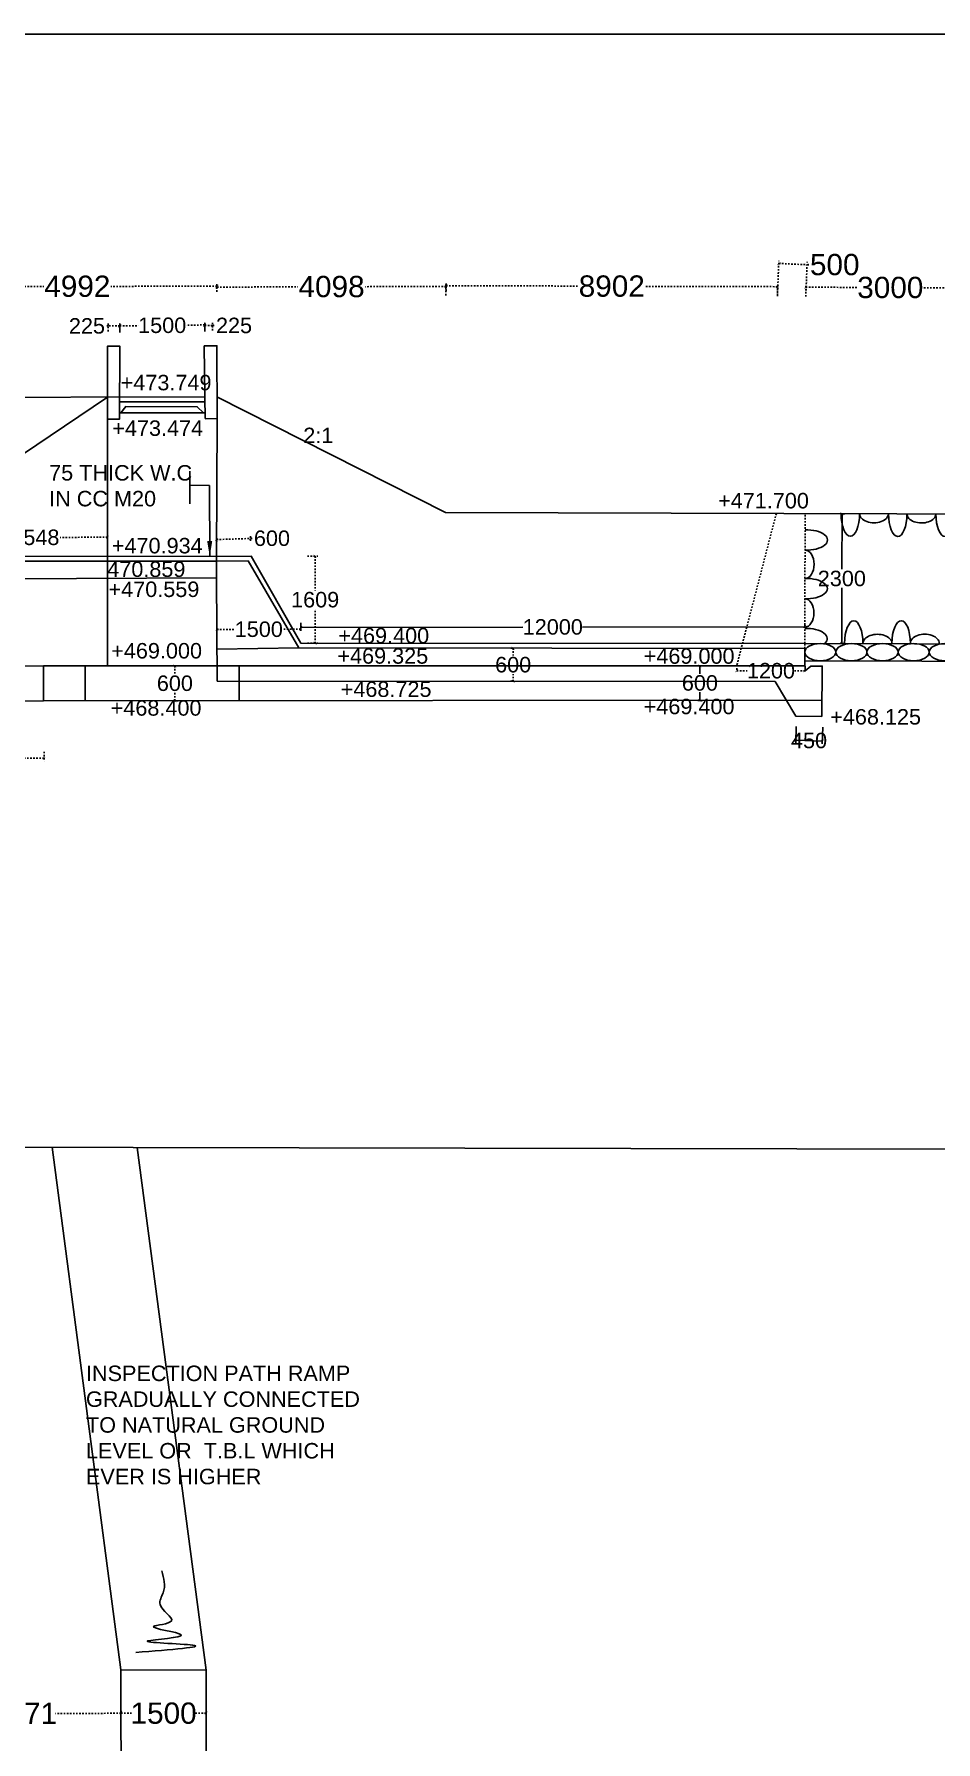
# Model space of a CAD drawing. Header units: inches. Extents: x 19331 to 39017, y 19415 to 38958.
# Drawn here: x 19546.5 to 19604.8, y 19568.5 to 19678.8 of the extents above; entities that cross this region are included whole.
import ezdxf

# ---------------------------------------------------------------- set-up
doc = ezdxf.new("R2010")
doc.units = ezdxf.units.IN
doc.header["$MEASUREMENT"] = 0
doc.linetypes.add('DASHDOT', pattern=[1, 0.5, -0.25, 0, -0.25])
for name, color, linetype in [('DIMENSION', 255, 'Continuous'), ('DRAWING', 7, 'Continuous'), ('TEXT', 255, 'Continuous')]:
    doc.layers.add(name, color=color, linetype=linetype)
doc.styles.get("Standard").update_dxf_attribs({"font": 'arial.ttf'})
doc.styles.add('TIMES NEW ROMAN', font='times.ttf', dxfattribs={"height": 420})
doc.dimstyles.new('dig', dxfattribs={"dimtxt": 0.3125, "dimasz": 0.18, "dimexe": 0.18, "dimexo": 0.0625, "dimgap": 0.09, "dimtad": 0, "dimtih": 1, "dimtoh": 1, "dimdec": 4, "dimzin": 0, "dimdsep": 46, "dimtxsty": 'Standard', "dimblk": 'ARCHTICK', "dimcen": 0.09, "dimadec": 0, "dimazin": 0, "dimtfac": 1, "dimtdec": 4, "dimtofl": 0, "dimtmove": 0, "dimatfit": 3, "dimldrblk": 'ARCHTICK', "dimfxl": 1, "dimtolj": 1, "dimtzin": 0, "dimarcsym": 0})
doc.dimstyles.new('ISO-25', dxfattribs={"dimtxt": 420, "dimasz": 5, "dimexe": 1.25, "dimexo": 0.625, "dimtad": 0, "dimtih": 1, "dimtoh": 1, "dimlfac": 100, "dimtxsty": 'TIMES NEW ROMAN', "dimcen": 2.5, "dimadec": 0, "dimazin": 0, "dimtfac": 1, "dimtmove": 0, "dimatfit": 3, "dimfxl": 1, "dimarcsym": 0})

# ---------------------------------------------------------------- blocks, each defined once
blk = doc.blocks.new('_ArchTick')
at = {"color": 0, "linetype": 'ByBlock', "const_width": 0.15}
blk.add_lwpolyline([(-0.5, -0.5), (0.5, 0.5)], dxfattribs=at)
blk = doc.blocks.new('*D10')
at = {"layer": 'Defpoints', "color": 0, "linetype": 'DASHDOT', "ltscale": 0.02, "transparency": 16777216}
for p in [(19540.3, 19662.12), (19558.34, 19662.55), (19558.34, 19662.13)]:
    blk.add_point(p, dxfattribs=at)
at = {"layer": 'DIMENSION', "color": 0, "linetype": 'DASHDOT', "lineweight": -2, "ltscale": 0.02, "transparency": 16777216}
for p, q in [((19540.3, 19662.18), (19540.3, 19662.72)), ((19540.3, 19662.54), (19547.16, 19662.54)), ((19558.34, 19662.55), (19551.48, 19662.54)), ((19558.34, 19662.19), (19558.34, 19662.73))]:
    blk.add_line(p, q, dxfattribs=at)
at = {"layer": 'DIMENSION', "color": 0, "linetype": 'DASHDOT', "lineweight": -2, "ltscale": 0.02, "transparency": 16777216, "xscale": 0.18, "yscale": 0.18, "zscale": 0.18}
for p, rotation in [((19540.3, 19662.54), 180.0203713207262), ((19558.34, 19662.55), 0.02037132072620799)]:
    blk.add_blockref('_ArchTick', p, dxfattribs=dict(at, rotation=rotation))
at = {"layer": 'DIMENSION', "color": 0, "linetype": 'DASHDOT', "ltscale": 0.02, "transparency": 16777216, "insert": (19549.32, 19662.54), "char_height": 1.375, "attachment_point": 5}
blk.add_mtext('\\A1;4992', dxfattribs=at)
blk = doc.blocks.new('*D11')
at = {"layer": 'Defpoints', "color": 0, "linetype": 'DASHDOT', "ltscale": 0.02, "transparency": 16777216}
for p in [(19558.34, 19662.13), (19573.14, 19662.54), (19573.15, 19662.18)]:
    blk.add_point(p, dxfattribs=at)
at = {"layer": 'DIMENSION', "color": 0, "linetype": 'DASHDOT', "lineweight": -2, "ltscale": 0.02, "transparency": 16777216}
for p, q in [((19558.34, 19662.19), (19558.34, 19662.67)), ((19558.34, 19662.49), (19563.57, 19662.51)), ((19573.14, 19662.54), (19567.91, 19662.52)), ((19573.15, 19662.24), (19573.14, 19662.72))]:
    blk.add_line(p, q, dxfattribs=at)
at = {"layer": 'DIMENSION', "color": 0, "linetype": 'DASHDOT', "lineweight": -2, "ltscale": 0.02, "transparency": 16777216, "xscale": 0.18, "yscale": 0.18, "zscale": 0.18}
for p, rotation in [((19558.34, 19662.49), 180.1911691412663), ((19573.14, 19662.54), 0.1911691412662749)]:
    blk.add_blockref('_ArchTick', p, dxfattribs=dict(at, rotation=rotation))
at = {"layer": 'DIMENSION', "color": 0, "linetype": 'DASHDOT', "ltscale": 0.02, "transparency": 16777216, "insert": (19565.74, 19662.52), "char_height": 1.375, "attachment_point": 5}
blk.add_mtext('\\A1;4098', dxfattribs=at)
blk = doc.blocks.new('*D12')
at = {"layer": 'Defpoints', "color": 0, "linetype": 'DASHDOT', "ltscale": 0.02, "transparency": 16777216}
for p in [(19573.13, 19661.9), (19594.54, 19662.52), (19594.54, 19661.83)]:
    blk.add_point(p, dxfattribs=at)
at = {"layer": 'DIMENSION', "color": 0, "linetype": 'DASHDOT', "lineweight": -2, "ltscale": 0.02, "transparency": 16777216}
for p, q in [((19573.13, 19661.96), (19573.13, 19662.76)), ((19573.13, 19662.58), (19581.7, 19662.56)), ((19594.54, 19662.52), (19585.97, 19662.54)), ((19594.54, 19661.9), (19594.54, 19662.7))]:
    blk.add_line(p, q, dxfattribs=at)
at = {"layer": 'DIMENSION', "color": 0, "linetype": 'DASHDOT', "lineweight": -2, "ltscale": 0.02, "transparency": 16777216, "xscale": 0.18, "yscale": 0.18, "zscale": 0.18}
for p, rotation in [((19573.13, 19662.58), 179.8360043909992), ((19594.54, 19662.52), 359.8360043909992)]:
    blk.add_blockref('_ArchTick', p, dxfattribs=dict(at, rotation=rotation))
at = {"layer": 'DIMENSION', "color": 0, "linetype": 'DASHDOT', "ltscale": 0.02, "transparency": 16777216, "insert": (19583.84, 19662.55), "char_height": 1.375, "attachment_point": 5}
blk.add_mtext('\\A1;8902', dxfattribs=at)
blk = doc.blocks.new('*D13')
at = {"layer": 'Defpoints', "color": 0, "linetype": 'DASHDOT', "ltscale": 0.02, "transparency": 16777216}
for p in [(19596.46, 19663.94), (19594.54, 19661.9), (19596.37, 19661.82)]:
    blk.add_point(p, dxfattribs=at)
at = {"layer": 'DIMENSION', "color": 0, "linetype": 'DASHDOT', "lineweight": -2, "ltscale": 0.02, "transparency": 16777216}
for p, q in [((19594.54, 19661.96), (19594.63, 19664.2)), ((19594.63, 19664.02), (19596.46, 19663.94)), ((19596.37, 19661.88), (19596.46, 19664.12)), ((19596.46, 19663.94), (19596.64, 19663.94))]:
    blk.add_line(p, q, dxfattribs=at)
at = {"layer": 'DIMENSION', "color": 0, "linetype": 'DASHDOT', "lineweight": -2, "ltscale": 0.02, "transparency": 16777216, "xscale": 0.18, "yscale": 0.18, "zscale": 0.18}
for p, rotation in [((19594.63, 19664.02), 177.6008482123351), ((19596.46, 19663.94), 357.6008482123351)]:
    blk.add_blockref('_ArchTick', p, dxfattribs=dict(at, rotation=rotation))
at = {"layer": 'DIMENSION', "color": 0, "linetype": 'DASHDOT', "ltscale": 0.02, "transparency": 16777216, "insert": (19598.24, 19663.94), "char_height": 1.375, "attachment_point": 5}
blk.add_mtext('\\A1;500', dxfattribs=at)
blk = doc.blocks.new('*D14')
at = {"layer": 'Defpoints', "color": 0, "linetype": 'DASHDOT', "ltscale": 0.02, "transparency": 16777216}
for p in [(19596.37, 19661.82), (19607.29, 19661.77), (19607.3, 19662.44)]:
    blk.add_point(p, dxfattribs=at)
at = {"layer": 'DIMENSION', "color": 0, "linetype": 'DASHDOT', "lineweight": -2, "ltscale": 0.02, "transparency": 16777216}
for p, q in [((19596.37, 19661.88), (19596.37, 19662.67)), ((19596.37, 19662.49), (19599.69, 19662.47)), ((19607.3, 19662.44), (19603.97, 19662.45)), ((19607.29, 19661.83), (19607.3, 19662.62))]:
    blk.add_line(p, q, dxfattribs=at)
at = {"layer": 'DIMENSION', "color": 0, "linetype": 'DASHDOT', "lineweight": -2, "ltscale": 0.02, "transparency": 16777216, "xscale": 0.18, "yscale": 0.18, "zscale": 0.18}
for p, rotation in [((19596.37, 19662.49), 179.7197655102227), ((19607.3, 19662.44), 359.7197655102227)]:
    blk.add_blockref('_ArchTick', p, dxfattribs=dict(at, rotation=rotation))
at = {"layer": 'DIMENSION', "color": 0, "linetype": 'DASHDOT', "ltscale": 0.02, "transparency": 16777216, "insert": (19601.83, 19662.46), "char_height": 1.375, "attachment_point": 5}
blk.add_mtext('\\A1;3000', dxfattribs=at)
blk = doc.blocks.new('*D35')
at = {"layer": 'Defpoints', "color": 0, "linetype": 'DASHDOT', "ltscale": 0.02, "transparency": 16777216}
for p in [(19533.29, 19632.54), (19547.17, 19632.53), (19547.17, 19632.05)]:
    blk.add_point(p, dxfattribs=at)
at = {"layer": 'DIMENSION', "color": 0, "linetype": 'DASHDOT', "lineweight": -2, "ltscale": 0.02, "transparency": 16777216}
for p, q in [((19533.29, 19632.48), (19533.29, 19631.88)), ((19533.29, 19632.06), (19538.65, 19632.05)), ((19547.17, 19632.05), (19541.81, 19632.05)), ((19547.17, 19632.47), (19547.17, 19631.87))]:
    blk.add_line(p, q, dxfattribs=at)
at = {"layer": 'DIMENSION', "color": 0, "linetype": 'DASHDOT', "lineweight": -2, "ltscale": 0.02, "transparency": 16777216, "xscale": 0.18, "yscale": 0.18, "zscale": 0.18}
for p, rotation in [((19533.29, 19632.06), 179.9531890378791), ((19547.17, 19632.05), 359.9531890378792)]:
    blk.add_blockref('_ArchTick', p, dxfattribs=dict(at, rotation=rotation))
at = {"layer": 'DIMENSION', "color": 0, "linetype": 'DASHDOT', "ltscale": 0.02, "transparency": 16777216, "insert": (19540.23, 19632.05), "char_height": 1, "attachment_point": 5}
blk.add_mtext('\\A1;3800', dxfattribs=at)
blk = doc.blocks.new('*D37')
at = {"layer": 'Defpoints', "color": 0, "linetype": 'DASHDOT', "ltscale": 0.02, "transparency": 16777216}
for p in [(19555.62, 19638.02), (19556.09, 19638.02), (19556.09, 19635.77)]:
    blk.add_point(p, dxfattribs=at)
at = {"layer": 'DIMENSION', "color": 0, "linetype": 'DASHDOT', "lineweight": -2, "ltscale": 0.02, "transparency": 16777216}
for p, q in [((19556.03, 19638.02), (19555.44, 19638.02)), ((19555.62, 19638.02), (19555.62, 19637.49)), ((19556.03, 19635.77), (19555.44, 19635.77)), ((19555.62, 19635.77), (19555.62, 19636.29))]:
    blk.add_line(p, q, dxfattribs=at)
at = {"layer": 'DIMENSION', "color": 0, "linetype": 'DASHDOT', "lineweight": -2, "ltscale": 0.02, "transparency": 16777216, "xscale": 0.18, "yscale": 0.18, "zscale": 0.18}
for p, rotation in [((19555.62, 19638.02), 90.01039483513968), ((19555.62, 19635.77), 270.0103948351397)]:
    blk.add_blockref('_ArchTick', p, dxfattribs=dict(at, rotation=rotation))
at = {"layer": 'DIMENSION', "color": 0, "linetype": 'DASHDOT', "ltscale": 0.02, "transparency": 16777216, "insert": (19555.62, 19636.89), "char_height": 1, "attachment_point": 5}
blk.add_mtext('\\A1;600', dxfattribs=at)
blk = doc.blocks.new('*D38')
at = {"layer": 'Defpoints', "color": 0, "linetype": 'DASHDOT', "ltscale": 0.02, "transparency": 16777216}
for p in [(19558.33, 19640.83), (19563.74, 19640.86), (19558.33, 19640.37)]:
    blk.add_point(p, dxfattribs=at)
at = {"layer": 'DIMENSION', "color": 0, "linetype": 'DASHDOT', "lineweight": -2, "ltscale": 0.02, "transparency": 16777216}
for p, q in [((19563.75, 19640.79), (19563.75, 19640.21)), ((19558.33, 19640.77), (19558.33, 19640.19)), ((19558.33, 19640.37), (19559.51, 19640.37)), ((19563.75, 19640.39), (19562.57, 19640.39))]:
    blk.add_line(p, q, dxfattribs=at)
at = {"layer": 'DIMENSION', "color": 0, "linetype": 'DASHDOT', "lineweight": -2, "ltscale": 0.02, "transparency": 16777216, "xscale": 0.18, "yscale": 0.18, "zscale": 0.18}
for p, rotation in [((19558.33, 19640.37), 180.2776290823335), ((19563.75, 19640.39), 0.2776290823334815)]:
    blk.add_blockref('_ArchTick', p, dxfattribs=dict(at, rotation=rotation))
at = {"layer": 'DIMENSION', "color": 0, "linetype": 'DASHDOT', "ltscale": 0.02, "transparency": 16777216, "insert": (19561.04, 19640.38), "char_height": 1, "attachment_point": 5}
blk.add_mtext('\\A1;1500', dxfattribs=at)
blk = doc.blocks.new('*D39')
at = {"layer": 'Defpoints', "color": 0, "linetype": 'DASHDOT', "ltscale": 0.02, "transparency": 16777216}
for p in [(19564.12, 19645.11), (19564.12, 19639.48), (19564.68, 19639.48)]:
    blk.add_point(p, dxfattribs=at)
at = {"layer": 'DIMENSION', "color": 0, "linetype": 'DASHDOT', "lineweight": -2, "ltscale": 0.02, "transparency": 16777216}
for p, q in [((19564.18, 19645.11), (19564.86, 19645.11)), ((19564.68, 19645.11), (19564.68, 19642.89)), ((19564.68, 19639.48), (19564.68, 19641.69)), ((19564.18, 19639.48), (19564.86, 19639.48))]:
    blk.add_line(p, q, dxfattribs=at)
at = {"layer": 'DIMENSION', "color": 0, "linetype": 'DASHDOT', "lineweight": -2, "ltscale": 0.02, "transparency": 16777216, "xscale": 0.18, "yscale": 0.18, "zscale": 0.18}
for p, rotation in [((19564.68, 19645.11), 89.99397128405377), ((19564.68, 19639.48), 269.9939712840538)]:
    blk.add_blockref('_ArchTick', p, dxfattribs=dict(at, rotation=rotation))
at = {"layer": 'DIMENSION', "color": 0, "linetype": 'DASHDOT', "ltscale": 0.02, "transparency": 16777216, "insert": (19564.68, 19642.29), "char_height": 1, "attachment_point": 5}
blk.add_mtext('\\A1;1609', dxfattribs=at)
blk = doc.blocks.new('*D40')
at = {"layer": 'Defpoints', "color": 0, "linetype": 'DASHDOT', "ltscale": 0.02, "transparency": 16777216}
for p in [(19558.32, 19645.97), (19560.51, 19646.25), (19560.52, 19646.04)]:
    blk.add_point(p, dxfattribs=at)
at = {"layer": 'DIMENSION', "color": 0, "linetype": 'DASHDOT', "lineweight": -2, "ltscale": 0.02, "transparency": 16777216}
for p, q in [((19558.32, 19646.03), (19558.31, 19646.36)), ((19560.51, 19646.1), (19560.5, 19646.43)), ((19558.31, 19646.18), (19560.51, 19646.25)), ((19560.51, 19646.25), (19560.69, 19646.26))]:
    blk.add_line(p, q, dxfattribs=at)
at = {"layer": 'DIMENSION', "color": 0, "linetype": 'DASHDOT', "lineweight": -2, "ltscale": 0.02, "transparency": 16777216, "xscale": 0.18, "yscale": 0.18, "zscale": 0.18}
for p, rotation in [((19560.51, 19646.25), 1.851428991258743), ((19558.31, 19646.18), 181.8514289912587)]:
    blk.add_blockref('_ArchTick', p, dxfattribs=dict(at, rotation=rotation))
at = {"layer": 'DIMENSION', "color": 0, "linetype": 'DASHDOT', "ltscale": 0.02, "transparency": 16777216, "insert": (19561.89, 19646.26), "char_height": 1, "attachment_point": 5}
blk.add_mtext('\\A1;600', dxfattribs=at)
blk = doc.blocks.new('*D41')
at = {"layer": 'Defpoints', "color": 0, "linetype": 'DASHDOT', "ltscale": 0.02, "transparency": 16777216}
for p in [(19541.97, 19646.63), (19551.26, 19646.64), (19551.26, 19646.33)]:
    blk.add_point(p, dxfattribs=at)
at = {"layer": 'DIMENSION', "color": 0, "linetype": 'DASHDOT', "lineweight": -2, "ltscale": 0.02, "transparency": 16777216}
for p, q in [((19541.97, 19646.57), (19541.97, 19646.14)), ((19541.97, 19646.32), (19545.02, 19646.32)), ((19551.26, 19646.33), (19548.21, 19646.32)), ((19551.26, 19646.57), (19551.26, 19646.15))]:
    blk.add_line(p, q, dxfattribs=at)
at = {"layer": 'DIMENSION', "color": 0, "linetype": 'DASHDOT', "lineweight": -2, "ltscale": 0.02, "transparency": 16777216, "xscale": 0.18, "yscale": 0.18, "zscale": 0.18}
for p, rotation in [((19541.97, 19646.32), 180.0082516843727), ((19551.26, 19646.33), 0.008251684372690464)]:
    blk.add_blockref('_ArchTick', p, dxfattribs=dict(at, rotation=rotation))
at = {"layer": 'DIMENSION', "color": 0, "linetype": 'DASHDOT', "ltscale": 0.02, "transparency": 16777216, "insert": (19546.61, 19646.32), "char_height": 1, "attachment_point": 5}
blk.add_mtext('\\A1;2548', dxfattribs=at)
blk = doc.blocks.new('*D51')
at = {"layer": 'Defpoints', "color": 0, "linetype": 'DASHDOT', "ltscale": 0.02, "transparency": 16777216}
for p in [(19557.55, 19660.05), (19557.55, 19659.56), (19552.06, 19659.5)]:
    blk.add_point(p, dxfattribs=at)
at = {"layer": 'DIMENSION', "color": 0, "linetype": 'DASHDOT', "lineweight": -2, "ltscale": 0.02, "transparency": 16777216}
for p, q in [((19552.06, 19659.56), (19552.06, 19660.17)), ((19552.06, 19659.99), (19553.27, 19660)), ((19557.55, 19660.05), (19556.34, 19660.03)), ((19557.55, 19659.62), (19557.55, 19660.23))]:
    blk.add_line(p, q, dxfattribs=at)
at = {"layer": 'DIMENSION', "color": 0, "linetype": 'DASHDOT', "lineweight": -2, "ltscale": 0.02, "transparency": 16777216, "xscale": 0.18, "yscale": 0.18, "zscale": 0.18}
for p, rotation in [((19552.06, 19659.99), 180.6333848207432), ((19557.55, 19660.05), 0.6333848207432125)]:
    blk.add_blockref('_ArchTick', p, dxfattribs=dict(at, rotation=rotation))
at = {"layer": 'DIMENSION', "color": 0, "linetype": 'DASHDOT', "ltscale": 0.02, "transparency": 16777216, "insert": (19554.8, 19660.02), "char_height": 1, "attachment_point": 5}
blk.add_mtext('\\A1;1500', dxfattribs=at)
blk = doc.blocks.new('*D52')
at = {"layer": 'Defpoints', "color": 0, "linetype": 'DASHDOT', "ltscale": 0.02, "transparency": 16777216}
for p in [(19557.55, 19659.62), (19558.05, 19660.01), (19558.05, 19659.62)]:
    blk.add_point(p, dxfattribs=at)
at = {"layer": 'DIMENSION', "color": 0, "linetype": 'DASHDOT', "lineweight": -2, "ltscale": 0.02, "transparency": 16777216}
for p, q in [((19557.55, 19659.69), (19557.55, 19660.19)), ((19557.55, 19660.01), (19558.05, 19660.01)), ((19558.05, 19659.69), (19558.05, 19660.19)), ((19558.05, 19660.01), (19558.23, 19660.01))]:
    blk.add_line(p, q, dxfattribs=at)
at = {"layer": 'DIMENSION', "color": 0, "linetype": 'DASHDOT', "lineweight": -2, "ltscale": 0.02, "transparency": 16777216, "xscale": 0.18, "yscale": 0.18, "zscale": 0.18, "rotation": 180}
blk.add_blockref('_ArchTick', (19557.55, 19660.01), dxfattribs=at)
at = {"layer": 'DIMENSION', "color": 0, "linetype": 'DASHDOT', "lineweight": -2, "ltscale": 0.02, "transparency": 16777216, "xscale": 0.18, "yscale": 0.18, "zscale": 0.18}
blk.add_blockref('_ArchTick', (19558.05, 19660.01), dxfattribs=at)
at = {"layer": 'DIMENSION', "color": 0, "linetype": 'DASHDOT', "ltscale": 0.02, "transparency": 16777216, "insert": (19559.44, 19660.01), "char_height": 1, "attachment_point": 5}
blk.add_mtext('\\A1;225', dxfattribs=at)
blk = doc.blocks.new('*D53')
at = {"layer": 'Defpoints', "color": 0, "linetype": 'DASHDOT', "ltscale": 0.02, "transparency": 16777216}
for p in [(19551.32, 19659.98), (19551.32, 19659.56), (19552.06, 19659.56)]:
    blk.add_point(p, dxfattribs=at)
at = {"layer": 'DIMENSION', "color": 0, "linetype": 'DASHDOT', "lineweight": -2, "ltscale": 0.02, "transparency": 16777216}
for p, q in [((19551.32, 19659.98), (19551.14, 19659.98)), ((19551.32, 19659.63), (19551.32, 19660.16)), ((19552.06, 19659.98), (19551.32, 19659.98)), ((19552.06, 19659.63), (19552.06, 19660.16))]:
    blk.add_line(p, q, dxfattribs=at)
at = {"layer": 'DIMENSION', "color": 0, "linetype": 'DASHDOT', "lineweight": -2, "ltscale": 0.02, "transparency": 16777216, "xscale": 0.18, "yscale": 0.18, "zscale": 0.18, "rotation": 180}
blk.add_blockref('_ArchTick', (19551.32, 19659.98), dxfattribs=at)
at = {"layer": 'DIMENSION', "color": 0, "linetype": 'DASHDOT', "lineweight": -2, "ltscale": 0.02, "transparency": 16777216, "xscale": 0.18, "yscale": 0.18, "zscale": 0.18}
blk.add_blockref('_ArchTick', (19552.06, 19659.98), dxfattribs=at)
at = {"layer": 'DIMENSION', "color": 0, "linetype": 'DASHDOT', "ltscale": 0.02, "transparency": 16777216, "insert": (19549.94, 19659.98), "char_height": 1, "attachment_point": 5}
blk.add_mtext('\\A1;225', dxfattribs=at)
blk = doc.blocks.new('*D54')
at = {"layer": 'Defpoints', "color": 0, "ltscale": 0.9, "transparency": 16777216}
for p in [(19563.75, 19640.5), (19563.75, 19640.39), (19596.31, 19640.44)]:
    blk.add_point(p, dxfattribs=at)
at = {"layer": 'TEXT', "color": 0, "lineweight": -2, "ltscale": 0.9, "transparency": 16777216}
for p, q in [((19563.75, 19640.45), (19563.75, 19640.68)), ((19563.75, 19640.5), (19578.1, 19640.52)), ((19596.31, 19640.55), (19581.95, 19640.53)), ((19596.31, 19640.5), (19596.31, 19640.73))]:
    blk.add_line(p, q, dxfattribs=at)
at = {"layer": 'TEXT', "color": 0, "lineweight": -2, "ltscale": 0.9, "transparency": 16777216, "xscale": 0.18, "yscale": 0.18, "zscale": 0.18}
for p, rotation in [((19563.75, 19640.5), 180.0829206210168), ((19596.31, 19640.55), 0.08292062101683763)]:
    blk.add_blockref('_ArchTick', p, dxfattribs=dict(at, rotation=rotation))
at = {"layer": 'TEXT', "color": 0, "ltscale": 0.9, "transparency": 16777216, "insert": (19580.03, 19640.53), "char_height": 1, "attachment_point": 5}
blk.add_mtext('\\A1;12000', dxfattribs=at)
blk = doc.blocks.new('*D55')
at = {"layer": 'Defpoints', "color": 0, "linetype": 'DASHDOT', "ltscale": 0.02, "transparency": 16777216}
for p in [(19577.47, 19639.16), (19577.47, 19639.16), (19577.47, 19637.02)]:
    blk.add_point(p, dxfattribs=at)
at = {"layer": 'DIMENSION', "color": 0, "linetype": 'DASHDOT', "lineweight": -2, "ltscale": 0.02, "transparency": 16777216}
for p, q in [((19577.41, 19639.16), (19577.29, 19639.16)), ((19577.47, 19639.16), (19577.47, 19638.69)), ((19577.47, 19637.02), (19577.47, 19637.49)), ((19577.4, 19637.02), (19577.29, 19637.02))]:
    blk.add_line(p, q, dxfattribs=at)
at = {"layer": 'DIMENSION', "color": 0, "linetype": 'DASHDOT', "lineweight": -2, "ltscale": 0.02, "transparency": 16777216, "xscale": 0.18, "yscale": 0.18, "zscale": 0.18}
for p, rotation in [((19577.47, 19639.16), 89.93742127890239), ((19577.47, 19637.02), 269.9374212789024)]:
    blk.add_blockref('_ArchTick', p, dxfattribs=dict(at, rotation=rotation))
at = {"layer": 'DIMENSION', "color": 0, "linetype": 'DASHDOT', "ltscale": 0.02, "transparency": 16777216, "insert": (19577.47, 19638.09), "char_height": 1, "attachment_point": 5}
blk.add_mtext('\\A1;600', dxfattribs=at)
blk = doc.blocks.new('*D56')
at = {"layer": 'Defpoints', "color": 0, "linetype": 'DASHDOT', "ltscale": 0.02, "transparency": 16777216}
for p in [(19591.91, 19637.7), (19591.91, 19637.7), (19596.33, 19637.7)]:
    blk.add_point(p, dxfattribs=at)
at = {"layer": 'DIMENSION', "color": 0, "linetype": 'DASHDOT', "lineweight": -2, "ltscale": 0.02, "transparency": 16777216}
for p, q in [((19591.91, 19637.76), (19591.91, 19637.88)), ((19591.91, 19637.7), (19592.58, 19637.7)), ((19596.33, 19637.7), (19595.65, 19637.7)), ((19596.33, 19637.76), (19596.33, 19637.88))]:
    blk.add_line(p, q, dxfattribs=at)
at = {"layer": 'DIMENSION', "color": 0, "linetype": 'DASHDOT', "lineweight": -2, "ltscale": 0.02, "transparency": 16777216, "xscale": 0.18, "yscale": 0.18, "zscale": 0.18, "rotation": 180}
blk.add_blockref('_ArchTick', (19591.91, 19637.7), dxfattribs=at)
at = {"layer": 'DIMENSION', "color": 0, "linetype": 'DASHDOT', "lineweight": -2, "ltscale": 0.02, "transparency": 16777216, "xscale": 0.18, "yscale": 0.18, "zscale": 0.18}
blk.add_blockref('_ArchTick', (19596.33, 19637.7), dxfattribs=at)
at = {"layer": 'DIMENSION', "color": 0, "linetype": 'DASHDOT', "ltscale": 0.02, "transparency": 16777216, "insert": (19594.12, 19637.7), "char_height": 1, "attachment_point": 5}
blk.add_mtext('\\A1;1200', dxfattribs=at)
blk = doc.blocks.new('*D57')
at = {"layer": 'Defpoints', "color": 0, "ltscale": 0.9, "transparency": 16777216}
for p in [(19589.34, 19638.02), (19589.53, 19638.02), (19589.34, 19635.79)]:
    blk.add_point(p, dxfattribs=at)
at = {"layer": 'TEXT', "color": 0, "lineweight": -2, "ltscale": 0.9, "transparency": 16777216}
for p, q in [((19589.4, 19638.02), (19589.71, 19638.02)), ((19589.53, 19638.02), (19589.53, 19637.51)), ((19589.4, 19635.79), (19589.71, 19635.79)), ((19589.53, 19635.79), (19589.53, 19636.31))]:
    blk.add_line(p, q, dxfattribs=at)
at = {"layer": 'TEXT', "color": 0, "lineweight": -2, "ltscale": 0.9, "transparency": 16777216, "xscale": 0.18, "yscale": 0.18, "zscale": 0.18}
for p, rotation in [((19589.53, 19638.02), 90.01039483512082), ((19589.53, 19635.79), 270.0103948351208)]:
    blk.add_blockref('_ArchTick', p, dxfattribs=dict(at, rotation=rotation))
at = {"layer": 'TEXT', "color": 0, "ltscale": 0.9, "transparency": 16777216, "insert": (19589.53, 19636.91), "char_height": 1, "attachment_point": 5}
blk.add_mtext('\\A1;600', dxfattribs=at)
blk = doc.blocks.new('*D58')
at = {"layer": 'Defpoints', "color": 0, "ltscale": 0.9, "transparency": 16777216}
for p in [(19595.76, 19634.18), (19597.44, 19633.16), (19597.47, 19634.12)]:
    blk.add_point(p, dxfattribs=at)
at = {"layer": 'TEXT', "color": 0, "lineweight": -2, "ltscale": 0.9, "transparency": 16777216}
for p, q in [((19595.75, 19634.11), (19595.72, 19633.04)), ((19595.72, 19633.22), (19597.44, 19633.16)), ((19597.47, 19634.05), (19597.43, 19632.98))]:
    blk.add_line(p, q, dxfattribs=at)
at = {"layer": 'TEXT', "color": 0, "lineweight": -2, "ltscale": 0.9, "transparency": 16777216, "xscale": 0.18, "yscale": 0.18, "zscale": 0.18}
for p, rotation in [((19595.72, 19633.22), 177.9754324737218), ((19597.44, 19633.16), 357.9754324737218)]:
    blk.add_blockref('_ArchTick', p, dxfattribs=dict(at, rotation=rotation))
at = {"layer": 'TEXT', "color": 0, "ltscale": 0.9, "transparency": 16777216, "insert": (19596.58, 19633.19), "char_height": 1, "attachment_point": 5}
blk.add_mtext('\\A1;450', dxfattribs=at)
blk = doc.blocks.new('*D59')
at = {"layer": 'Defpoints', "color": 0, "ltscale": 0.9, "transparency": 16777216}
for p in [(19598.71, 19647.85), (19598.71, 19647.85), (19598.69, 19639.47)]:
    blk.add_point(p, dxfattribs=at)
at = {"layer": 'TEXT', "color": 0, "lineweight": -2, "ltscale": 0.9, "transparency": 16777216}
for p, q in [((19598.71, 19647.85), (19598.7, 19644.26)), ((19598.78, 19647.85), (19598.89, 19647.85)), ((19598.69, 19639.47), (19598.7, 19643.06)), ((19598.75, 19639.47), (19598.87, 19639.47))]:
    blk.add_line(p, q, dxfattribs=at)
at = {"layer": 'TEXT', "color": 0, "lineweight": -2, "ltscale": 0.9, "transparency": 16777216, "xscale": 0.18, "yscale": 0.18, "zscale": 0.18}
for p, rotation in [((19598.71, 19647.85), 89.83541083688188), ((19598.69, 19639.47), 269.8354108368819)]:
    blk.add_blockref('_ArchTick', p, dxfattribs=dict(at, rotation=rotation))
at = {"layer": 'TEXT', "color": 0, "ltscale": 0.9, "transparency": 16777216, "insert": (19598.7, 19643.66), "char_height": 1, "attachment_point": 5}
blk.add_mtext('\\A1;2300', dxfattribs=at)
blk = doc.blocks.new('*D119')
at = {"layer": 'Defpoints', "color": 0, "linetype": 'DASHDOT', "ltscale": 0.02, "transparency": 16777216}
for p in [(19539.61, 19570.22), (19552.14, 19570.34), (19552.14, 19570.25)]:
    blk.add_point(p, dxfattribs=at)
at = {"layer": 'DIMENSION', "color": 0, "linetype": 'DASHDOT', "lineweight": -2, "ltscale": 0.02, "transparency": 16777216}
for p, q in [((19539.61, 19570.28), (19539.61, 19570.49)), ((19539.61, 19570.31), (19543.84, 19570.32)), ((19552.14, 19570.34), (19547.91, 19570.33)), ((19552.14, 19570.31), (19552.14, 19570.52))]:
    blk.add_line(p, q, dxfattribs=at)
at = {"layer": 'DIMENSION', "color": 0, "linetype": 'DASHDOT', "lineweight": -2, "ltscale": 0.02, "transparency": 16777216, "xscale": 0.18, "yscale": 0.18, "zscale": 0.18}
for p, rotation in [((19539.61, 19570.31), 180.1265058823581), ((19552.14, 19570.34), 0.1265058823581199)]:
    blk.add_blockref('_ArchTick', p, dxfattribs=dict(at, rotation=rotation))
at = {"layer": 'DIMENSION', "color": 0, "linetype": 'DASHDOT', "ltscale": 0.02, "transparency": 16777216, "insert": (19545.88, 19570.33), "char_height": 1.375, "attachment_point": 5}
blk.add_mtext('\\A1;4971', dxfattribs=at)
blk = doc.blocks.new('*D120')
at = {"layer": 'Defpoints', "color": 0, "linetype": 'DASHDOT', "ltscale": 0.02, "transparency": 16777216}
for p in [(19552.14, 19570.34), (19557.64, 19570.35), (19557.64, 19570.35)]:
    blk.add_point(p, dxfattribs=at)
at = {"layer": 'DIMENSION', "color": 0, "linetype": 'DASHDOT', "lineweight": -2, "ltscale": 0.02, "transparency": 16777216}
for p, q in [((19552.14, 19570.4), (19552.14, 19570.52)), ((19552.14, 19570.34), (19552.81, 19570.34)), ((19557.64, 19570.35), (19556.96, 19570.35)), ((19557.64, 19570.41), (19557.64, 19570.53))]:
    blk.add_line(p, q, dxfattribs=at)
at = {"layer": 'DIMENSION', "color": 0, "linetype": 'DASHDOT', "lineweight": -2, "ltscale": 0.02, "transparency": 16777216, "xscale": 0.18, "yscale": 0.18, "zscale": 0.18}
for p, rotation in [((19552.14, 19570.34), 180.09897065467), ((19557.64, 19570.35), 0.09897065466997403)]:
    blk.add_blockref('_ArchTick', p, dxfattribs=dict(at, rotation=rotation))
at = {"layer": 'DIMENSION', "color": 0, "linetype": 'DASHDOT', "ltscale": 0.02, "transparency": 16777216, "insert": (19554.89, 19570.34), "char_height": 1.375, "attachment_point": 5}
blk.add_mtext('\\A1;1500', dxfattribs=at)

msp = doc.modelspace()

# ---------------------------------------------------------------- linework, layer by layer
at = {"layer": 'DIMENSION', "linetype": 'DASHDOT', "ltscale": 0.02}
for points in [[(19594.46878, 19647.86375), (19591.90755, 19638.02279)], [(19596.30465, 19639.47372), (19596.32874, 19647.85841)], [(19596.3036, 19639.14349), (19596.30465, 19639.47372)]]:
    msp.add_lwpolyline(points, dxfattribs=at)
at = {"layer": 'DRAWING'}
msp.add_lwpolyline([(19712.62643, 19415.01685), (19331.15977, 19415.01685), (19331.15977, 19678.83665), (19712.62643, 19678.83665)], close=True, dxfattribs=at)
for points in [[(19551.25998, 19645.09187), (19551.25802, 19658.67125), (19552.06949, 19658.67125), (19552.05201, 19653.96313), (19551.2587, 19653.96301)], [(19557.5655, 19654.00039), (19557.54735, 19655.39372), (19557.51823, 19658.6919), (19558.3353, 19658.69911), (19558.34153, 19653.99688), (19557.56567, 19653.98678)], [(19533.77609, 19643.5932), (19551.2585, 19655.37808)], [(19540.20519, 19654.34176), (19540.20282, 19655.35057), (19557.54735, 19655.39372)], [(19552.05354, 19654.37709), (19557.56071, 19654.36827)], [(19552.05616, 19655.0806), (19557.55138, 19655.0847)], [(19557.47548, 19654.3684), (19557.06646, 19654.76602), (19552.44886, 19654.76801), (19552.12841, 19654.37697)], [(19551.25998, 19645.09187), (19551.26126, 19638.01541)], [(19558.31763, 19643.70474), (19558.34999, 19637.02553)], [(19558.33993, 19639.1007), (19563.63043, 19639.17917)], [(19533.26786, 19635.73522), (19533.26061, 19637.9942), (19547.12381, 19638.01466), (19547.12381, 19635.76665), (19533.26786, 19635.73522)], [(19549.83303, 19635.76831), (19549.83262, 19638.01516)], [(19559.76637, 19635.77439), (19559.76596, 19638.01696)], [(19402.57887, 19606.21377), (19536.25284, 19606.86622), (19537.56871, 19602.86358), (19540.63708, 19611.61976), (19542.17425, 19606.9218), (19638.65689, 19606.73465), (19638.7789, 19470.98648), (19525.00255, 19470.71139), (19523.85121, 19474.54353), (19521.39243, 19467.57221), (19520.30419, 19470.68246), (19369.60142, 19470.04588)], [(19552.23534, 19527.58646), (19552.13475, 19573.14258), (19547.68768, 19606.9111)], [(19557.7093, 19527.60621), (19557.63066, 19573.12921), (19553.19071, 19606.90043)], [(19552.13475, 19573.14258), (19557.63066, 19573.12921)]]:
    msp.add_lwpolyline(points, dxfattribs=at)
for centre, major_axis, ratio, start_param, end_param in [((19599.24671, 19647.86901), (0.00767, -1.47933), 0.403946316, 4.721966725, 7.837893867), ((19600.7771, 19647.84563), (-0.93277, 0.00268), 0.62722258, 0, 3.141592654), ((19602.30734, 19647.86022), (0.00767, -1.47933), 0.403946316, 4.721966725, 7.837893867), ((19603.83773, 19647.83684), (-0.93277, 0.00268), 0.62722258, 0, 3.141592654), ((19605.36797, 19647.85143), (0.00767, -1.47933), 0.403946316, 4.721966725, 7.837893867), ((19596.42668, 19646.15481), (-1.34597, 0.00271), 0.487937886, 1.493901164, 4.788447383), ((19596.31933, 19644.58314), (0.00263, 0.91707), 0.642176947, 3.141592654, 6.283185307), ((19596.41765, 19643.01101), (-1.34597, 0.00271), 0.487937886, 1.493901164, 4.788447383), ((19596.3103, 19641.43934), (0.00263, 0.91707), 0.642176947, 3.141592654, 6.283185307)]:
    msp.add_ellipse(centre, major_axis=major_axis, ratio=ratio, start_param=start_param, end_param=end_param, dxfattribs=at)
at = {"layer": 'DRAWING', "extrusion": (0, 0, -1)}
for centre, major_axis, ratio, start_param, end_param in [((19602.52825, 19639.45718), (0.00767, 1.47933), 0.403946316, 4.721966725, 7.837893867), ((19604.05864, 19639.48055), (-0.93277, -0.00268), 0.62722258, 0, 3.141592654)]:
    msp.add_ellipse(centre, major_axis=major_axis, ratio=ratio, start_param=start_param, end_param=end_param, dxfattribs=at)
for centre in [(19603.3399, 19638.905), (19605.35022, 19638.905)]:
    msp.add_ellipse(centre, major_axis=(-1.00516, 0), ratio=0.554462092, dxfattribs=at)
at = {"layer": 'DRAWING'}
msp.add_spline([(19553.08872, 19574.27803), (19556.76692, 19574.74377), (19553.88307, 19575.01975), (19556.02438, 19575.41648), (19554.24571, 19575.9512), (19555.40269, 19576.31344), (19554.66016, 19577.36565), (19554.86736, 19578.1246), (19554.78078, 19579.54556)], degree=3, dxfattribs=at)
at = {"layer": 'TEXT', "ltscale": 0.9}
for points in [[(19558.33967, 19655.39786), (19573.10002, 19647.92514), (19638.68875, 19647.73673), (19638.66767, 19644.61545), (19638.1105, 19644.61921), (19639.27289, 19644.20336), (19638.6608, 19644.20336), (19638.65394, 19639.33964), (19638.64973, 19637.34581)], [(19540.19307, 19643.61692), (19558.31763, 19643.70474), (19558.31763, 19645.09586), (19558.34153, 19653.99688)], [(19540.17592, 19645.0856), (19560.54797, 19645.09712), (19563.7618, 19639.47709), (19596.32243, 19639.47366)], [(19540.17852, 19644.77782), (19558.31763, 19644.77782), (19560.34494, 19644.80684), (19563.63043, 19639.17917), (19596.3036, 19639.14349)], [(19596.3036, 19639.14349), (19596.30373, 19638.35096), (19634.09352, 19638.22748), (19634.0972, 19639.35407)], [(19638.65394, 19639.33964), (19596.32243, 19639.47366)], [(19547.12381, 19638.01466), (19596.31468, 19638.02359)], [(19596.30373, 19638.35096), (19596.32564, 19637.69622), (19596.69487, 19638.00871), (19597.43335, 19638.00871), (19597.39939, 19634.74803), (19595.73252, 19634.76538), (19594.39026, 19637.01167)], [(19594.39026, 19637.01167), (19558.3414, 19637.02553)], [(19597.41032, 19635.79744), (19547.12381, 19635.76665)]]:
    msp.add_lwpolyline(points, dxfattribs=at)
at = {"layer": 'TEXT', "ltscale": 0.02}
msp.add_lwpolyline([(19556.57852, 19650.59832), (19556.57852, 19648.49337)], dxfattribs=at)
at = {"layer": 'TEXT', "ltscale": 0.9, "extrusion": (0, 0, -1)}
for centre, major_axis, ratio, start_param, end_param in [((19599.46762, 19639.44838), (0.00767, 1.47933), 0.403946316, 4.721966725, 7.837893867), ((19600.99801, 19639.47176), (-0.93277, -0.00268), 0.62722258, 0, 3.141592654)]:
    msp.add_ellipse(centre, major_axis=major_axis, ratio=ratio, start_param=start_param, end_param=end_param, dxfattribs=at)
at = {"layer": 'TEXT', "ltscale": 0.9}
msp.add_ellipse((19596.40837, 19639.78343), major_axis=(-1.34597, 0.00271), ratio=0.487937886, start_param=2.647581032, end_param=4.788447383, dxfattribs=at)
at = {"layer": 'TEXT', "ltscale": 0.9, "extrusion": (0, 0, -1)}
for centre in [(19597.30894, 19638.905), (19599.31926, 19638.905), (19601.32958, 19638.905)]:
    msp.add_ellipse(centre, major_axis=(-1.00516, 0), ratio=0.554462092, dxfattribs=at)

# ---------------------------------------------------------------- texts
at = {"layer": 'TEXT', "ltscale": 0.9, "char_height": 1, "attachment_point": 1}
for s, insert, width in [('+473.749', (19552.11947, 19656.82407), 40.5083508), ('+473.474', (19551.57758, 19653.88022), 40.5083508), ('2:1', (19563.9132, 19653.40861), 40.5083508), ('75 THICK W.C IN CC M20', (19547.49721, 19650.99207), 9.9582333), ('+471.700', (19590.70769, 19649.19406), 40.5083508), ('+470.934', (19551.54997, 19646.28696), 5.80809), ('470.859', (19551.25265, 19644.7643), 4.9984038), ('+470.559', (19551.33651, 19643.46828), 40.5083508), ('+469.400', (19566.17991, 19640.47515), 40.5083508), ('+469.000', (19551.5077, 19639.49544), 40.5083508), ('+469.325', (19566.1184, 19639.15924), 40.5083508), ('+469.000', (19585.90354, 19639.1544), 40.5083508), ('+468.725', (19566.33177, 19637.01255), 40.5083508), ('+468.400', (19551.47359, 19635.80123), 40.5083508), ('+469.400', (19585.90153, 19635.89533), 40.5083508), ('+468.125', (19597.94866, 19635.22772), 40.5083508), ('INSPECTION PATH RAMP GRADUALLY CONNECTED TO NATURAL GROUND LEVEL OR  T.B.L WHICH EVER IS HIGHER', (19549.87693, 19592.80633), 19.2344705)]:
    msp.add_mtext(s, dxfattribs=dict(at, insert=insert, width=width))

# ---------------------------------------------------------------- dimensions: what is measured, and where the dimension line sits
at = {"layer": 'DIMENSION', "linetype": 'DASHDOT', "ltscale": 0.02}
for p1, p2, distance, text, override, picture, middle in [((19594.53682, 19661.89657), (19596.36651, 19661.81992), 2.12679, '500', {"dimtxt": 1.375}, '*D13', (19598.24201, 19663.9373)), ((19540.29753, 19662.12178), (19558.34231, 19662.1282), 0.41912, '4992', {"dimtxt": 1.375}, '*D10', (19549.31977, 19662.5441)), ((19558.34231, 19662.1282), (19573.14558, 19662.17759), 0.36407, '4098', {"dimtxt": 1.375}, '*D11', (19565.74273, 19662.51696)), ((19573.13082, 19661.89534), (19594.53664, 19661.83408), 0.68502, '8902', {"dimtxt": 1.375}, '*D12', (19583.83569, 19662.54972)), ((19596.36651, 19661.81992), (19607.29257, 19661.76648), 0.67085, '3000', {"dimtxt": 1.375}, '*D14', (19601.83282, 19662.46404)), ((19552.0627, 19659.5005), (19557.55318, 19659.56119), 0.48578, '1500', {"dimtxt": 1}, '*D51', (19554.80257, 19660.01659)), ((19557.55249, 19659.62369), (19558.04934, 19659.62369), 0.39072, '225', {"dimtxt": 1}, '*D52', (19559.43633, 19660.01441)), ((19552.06201, 19659.56299), (19551.32267, 19659.56299), -0.42188, '225', {"dimtxt": 1}, '*D53', (19549.93569, 19659.98488)), ((19541.96809, 19646.63489), (19551.25976, 19646.63623), -0.31088, '2548', {"dimtxt": 1}, '*D41', (19546.61397, 19646.32467)), ((19558.31997, 19645.96969), (19560.5169, 19646.0407), 0.21417, '600', {"dimtxt": 1}, '*D40', (19561.88562, 19646.26057)), ((19564.12158, 19645.10714), (19564.12099, 19639.47705), 0.5554, '1609', {"dimtxt": 1}, '*D39', (19564.67669, 19642.29204)), ((19563.74473, 19640.8563), (19558.33155, 19640.83007), 0.46494, '1500', {"dimtxt": 1}, '*D38', (19561.04039, 19640.37825)), ((19577.46661, 19637.01818), (19577.46895, 19639.16406), 0, '600', {"dimtxt": 1}, '*D55', (19577.46778, 19638.09112)), ((19556.09083, 19635.77214), (19556.09042, 19638.01629), 0.47518, '600', {"dimtxt": 1}, '*D37', (19555.61544, 19636.89413)), ((19596.32564, 19637.69622), (19591.91287, 19637.69622), -0.00106, '1200', {"dimtxt": 1}, '*D56', (19594.11925, 19637.69728)), ((19533.29231, 19632.54143), (19547.17421, 19632.53009), -0.48447, '3800', {"dimtxt": 1}, '*D35', (19540.23286, 19632.05128)), ((19539.61244, 19570.2209), (19552.14114, 19570.24856), 0.09069, '4971', {"dimtxt": 1.375}, '*D119', (19545.87659, 19570.32542)), ((19552.14094, 19570.33925), (19557.63546, 19570.34874), 0, '1500', {"dimtxt": 1.375}, '*D120', (19554.8882, 19570.34399))]:
    dim = msp.add_aligned_dim(p1=p1, p2=p2, distance=distance, text=text, dimstyle='dig', override=override, dxfattribs=at)
    dim.commit()
    dim.dimension.update_dxf_attribs({"geometry": picture, "text_midpoint": middle})
at = {"layer": 'TEXT', "ltscale": 0.9}
for p1, p2, distance, text, picture, middle in [((19598.69015, 19639.46617), (19598.71424, 19647.85156), 0, '2300', '*D59', (19598.70219, 19643.65886)), ((19596.30742, 19640.43849), (19563.74698, 19640.39137), -0.11122, '12000', '*D54', (19580.02704, 19640.52615)), ((19589.33856, 19635.7925), (19589.33816, 19638.02232), -0.19253, '600', '*D57', (19589.53089, 19636.90745))]:
    dim = msp.add_aligned_dim(p1=p1, p2=p2, distance=distance, text=text, dimstyle='dig', override={"dimtxt": 1}, dxfattribs=at)
    dim.commit()
    dim.dimension.update_dxf_attribs({"geometry": picture, "text_midpoint": middle})
dim = msp.add_linear_dim(base=(19597.43579, 19633.1602), p1=(19595.75669, 19634.17583), p2=(19597.46955, 19634.11528), angle=357.9754325, text='450', dimstyle='dig', override={"dimtxt": 1}, dxfattribs=at)
dim.commit()
dim.dimension.update_dxf_attribs({"geometry": '*D58', "text_midpoint": (19596.57936, 19633.19047), "dimtype": 161})

# ---------------------------------------------------------------- leaders
at = {"layer": 'TEXT', "ltscale": 0.02}
msp.add_leader([(19557.87092, 19645.08985), (19557.86401, 19649.68331), (19556.57852, 19649.7047)], dimstyle='ISO-25', override={"dimasz": 1, "dimgap": 0.625, "dimtad": 0}, dxfattribs=at)

doc.saveas('drawing.dxf')
